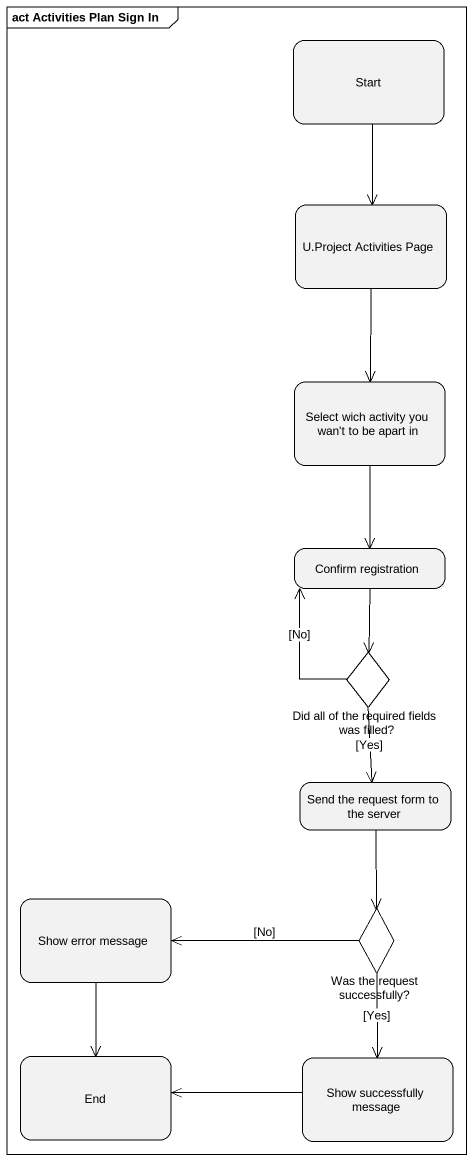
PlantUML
@startuml
mainframe act Activities Plan Sign In
hide empty description
state "Start" as Start_
state "U.Project Activities Page" as U_Project_Activities_Page
state "Select wich activity you wan't to be apart in" as Select_wich_activity_you
state "Confirm registration" as Confirm_registration
state "Did all of the required fields was filled?" as Did_all_of_the_required <<choice>>
state "Send the request form to the server" as Send_the_request_form_to
state "Show error message" as Show_error_message
state "Was the request successfully?" as Was_the_request_successfully <<choice>>
state "End" as End_
state "Show successfully message" as Show_successfully_message
Start_ --> U_Project_Activities_Page
U_Project_Activities_Page --> Select_wich_activity_you
Select_wich_activity_you --> Confirm_registration
Confirm_registration --> Did_all_of_the_required
Did_all_of_the_required -up-> Confirm_registration : [No]
Did_all_of_the_required --> Send_the_request_form_to : [Yes]
Send_the_request_form_to --> Was_the_request_successfully
Show_error_message --> End_
Was_the_request_successfully -left-> Show_error_message : [No]
Was_the_request_successfully --> Show_successfully_message : [Yes]
Show_successfully_message -left-> End_
@enduml
